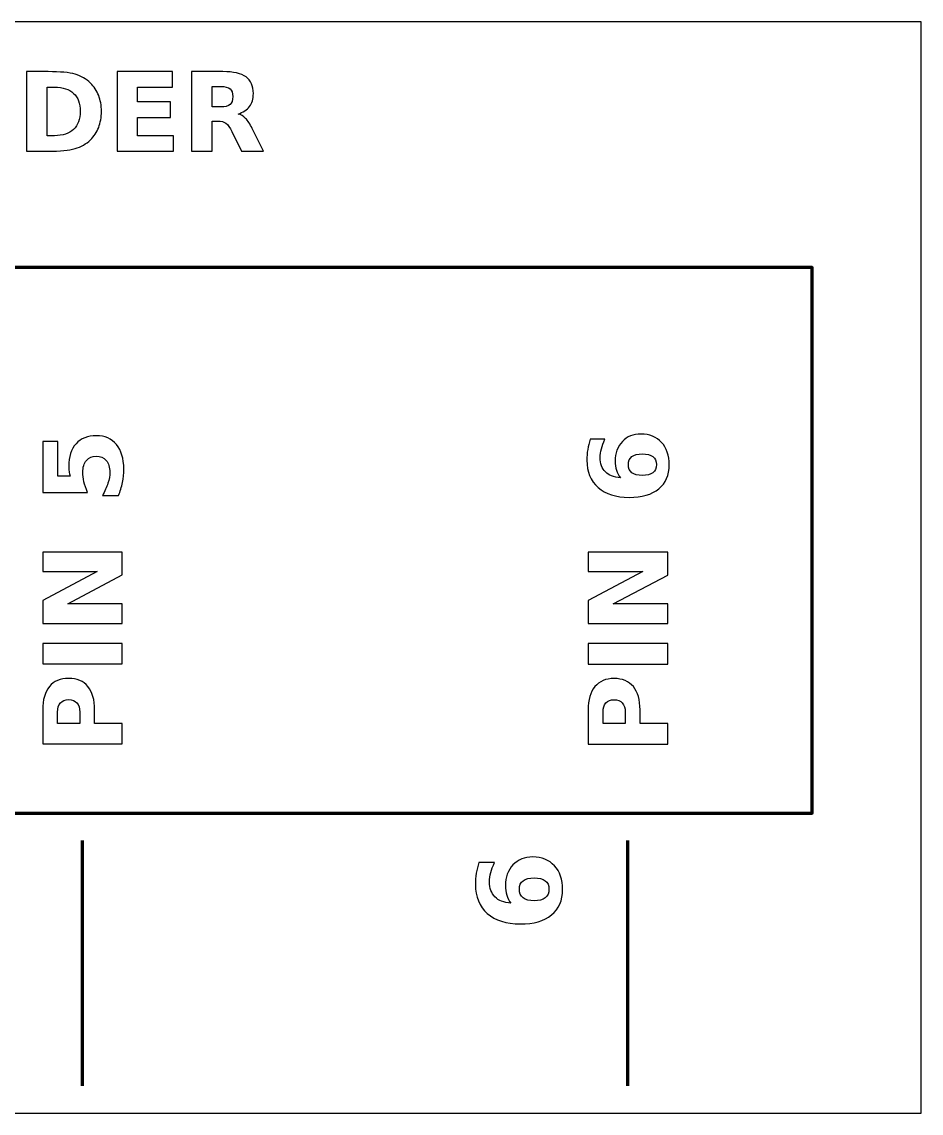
# Model space of a CAD drawing. Header units: centimetres. Extents: x -10.96 to -4.96, y -15.85 to -13.85.
# Drawn here: x -6.611 to -4.963, y -15.85 to -13.85 of the extents above; entities that cross this region are included whole.
import ezdxf

# ---------------------------------------------------------------- set-up
doc = ezdxf.new("R2010")
doc.units = ezdxf.units.CM
doc.header["$MEASUREMENT"] = 0
doc.layers.add('Layer 1', color=7, linetype='Continuous')

msp = doc.modelspace()

# ---------------------------------------------------------------- linework, layer by layer
at = {"layer": 'Layer 1', "color": 7}
msp.add_open_spline([(-10.9625, -13.85), (-10.9625, -13.85), (-4.9625, -13.85), (-4.9625, -13.85), (-4.9625, -13.85), (-4.9625, -13.85), (-4.9625, -15.85), (-4.9625, -15.85), (-4.9625, -15.85), (-4.9625, -15.85), (-10.9625, -15.85), (-10.9625, -15.85), (-10.9625, -15.85), (-10.9625, -15.85), (-10.9625, -13.85), (-10.9625, -13.85)], degree=3, knots=[0, 0, 0, 0, 0.25, 0.25, 0.25, 0.25, 0.5, 0.5, 0.5, 0.5, 0.75, 0.75, 0.75, 0.75, 1, 1, 1, 1], dxfattribs=at)
at = {"layer": 'Layer 1', "color": 250}
for points, knots in [([(-6.60251, -13.94131), (-6.60251, -13.94131), (-6.56285, -13.94131), (-6.56285, -13.94131), (-6.56285, -13.94131), (-6.54071, -13.94131), (-6.52425, -13.94288), (-6.51341, -13.94604), (-6.51341, -13.94604), (-6.50258, -13.94921), (-6.49328, -13.95454), (-6.48551, -13.96211), (-6.48551, -13.96211), (-6.47868, -13.96868), (-6.47361, -13.97628), (-6.47028, -13.98488), (-6.47028, -13.98488), (-6.46698, -13.99344), (-6.46531, -14.00318), (-6.46531, -14.01408), (-6.46531, -14.01408), (-6.46531, -14.02508), (-6.46698, -14.03488), (-6.47028, -14.04351), (-6.47028, -14.04351), (-6.47361, -14.05214), (-6.47868, -14.05974), (-6.48551, -14.06631), (-6.48551, -14.06631), (-6.49335, -14.07388), (-6.50271, -14.07921), (-6.51365, -14.08238), (-6.51365, -14.08238), (-6.52458, -14.08554), (-6.54098, -14.08711), (-6.56285, -14.08711), (-6.56285, -14.08711), (-6.56285, -14.08711), (-6.60251, -14.08711), (-6.60251, -14.08711), (-6.60251, -14.08711), (-6.60251, -14.08711), (-6.60251, -13.94131), (-6.60251, -13.94131)], [0, 0, 0, 0, 0.0909091, 0.0909091, 0.0909091, 0.0909091, 0.1818182, 0.1818182, 0.1818182, 0.1818182, 0.2727273, 0.2727273, 0.2727273, 0.2727273, 0.3636364, 0.3636364, 0.3636364, 0.3636364, 0.4545455, 0.4545455, 0.4545455, 0.4545455, 0.5454545, 0.5454545, 0.5454545, 0.5454545, 0.6363636, 0.6363636, 0.6363636, 0.6363636, 0.7272727, 0.7272727, 0.7272727, 0.7272727, 0.8181818, 0.8181818, 0.8181818, 0.8181818, 0.9090909, 0.9090909, 0.9090909, 0.9090909, 1, 1, 1, 1]), ([(-6.43651, -13.94131), (-6.43651, -13.94131), (-6.33505, -13.94131), (-6.33505, -13.94131), (-6.33505, -13.94131), (-6.33505, -13.94131), (-6.33505, -13.96974), (-6.33505, -13.96974), (-6.33505, -13.96974), (-6.33505, -13.96974), (-6.39891, -13.96974), (-6.39891, -13.96974), (-6.39891, -13.96974), (-6.39891, -13.96974), (-6.39891, -13.99688), (-6.39891, -13.99688), (-6.39891, -13.99688), (-6.39891, -13.99688), (-6.33888, -13.99688), (-6.33888, -13.99688), (-6.33888, -13.99688), (-6.33888, -13.99688), (-6.33888, -14.02531), (-6.33888, -14.02531), (-6.33888, -14.02531), (-6.33888, -14.02531), (-6.39891, -14.02531), (-6.39891, -14.02531), (-6.39891, -14.02531), (-6.39891, -14.02531), (-6.39891, -14.05868), (-6.39891, -14.05868), (-6.39891, -14.05868), (-6.39891, -14.05868), (-6.33291, -14.05868), (-6.33291, -14.05868), (-6.33291, -14.05868), (-6.33291, -14.05868), (-6.33291, -14.08711), (-6.33291, -14.08711), (-6.33291, -14.08711), (-6.33291, -14.08711), (-6.43651, -14.08711), (-6.43651, -14.08711), (-6.43651, -14.08711), (-6.43651, -14.08711), (-6.43651, -13.94131), (-6.43651, -13.94131)], [0, 0, 0, 0, 0.0833333, 0.0833333, 0.0833333, 0.0833333, 0.1666667, 0.1666667, 0.1666667, 0.1666667, 0.25, 0.25, 0.25, 0.25, 0.3333333, 0.3333333, 0.3333333, 0.3333333, 0.4166667, 0.4166667, 0.4166667, 0.4166667, 0.5, 0.5, 0.5, 0.5, 0.5833333, 0.5833333, 0.5833333, 0.5833333, 0.6666667, 0.6666667, 0.6666667, 0.6666667, 0.75, 0.75, 0.75, 0.75, 0.8333333, 0.8333333, 0.8333333, 0.8333333, 0.9166667, 0.9166667, 0.9166667, 0.9166667, 1, 1, 1, 1]), ([(-6.26228, -14.03194), (-6.26228, -14.03194), (-6.26228, -14.08711), (-6.26228, -14.08711), (-6.26228, -14.08711), (-6.26228, -14.08711), (-6.29988, -14.08711), (-6.29988, -14.08711), (-6.29988, -14.08711), (-6.29988, -14.08711), (-6.29988, -13.94131), (-6.29988, -13.94131), (-6.29988, -13.94131), (-6.29988, -13.94131), (-6.24245, -13.94131), (-6.24245, -13.94131), (-6.24245, -13.94131), (-6.22325, -13.94131), (-6.20915, -13.94454), (-6.20022, -13.95098), (-6.20022, -13.95098), (-6.19125, -13.95741), (-6.18678, -13.96761), (-6.18678, -13.98154), (-6.18678, -13.98154), (-6.18678, -13.99118), (-6.18912, -13.99911), (-6.19375, -14.00528), (-6.19375, -14.00528), (-6.19842, -14.01148), (-6.20545, -14.01604), (-6.21482, -14.01894), (-6.21482, -14.01894), (-6.20968, -14.02014), (-6.20505, -14.02278), (-6.20098, -14.02691), (-6.20098, -14.02691), (-6.19692, -14.03104), (-6.19282, -14.03731), (-6.18865, -14.04571), (-6.18865, -14.04571), (-6.18865, -14.04571), (-6.16822, -14.08711), (-6.16822, -14.08711), (-6.16822, -14.08711), (-6.16822, -14.08711), (-6.20828, -14.08711), (-6.20828, -14.08711), (-6.20828, -14.08711), (-6.20828, -14.08711), (-6.22605, -14.05088), (-6.22605, -14.05088), (-6.22605, -14.05088), (-6.22962, -14.04361), (-6.23325, -14.03861), (-6.23695, -14.03594), (-6.23695, -14.03594), (-6.24062, -14.03328), (-6.24552, -14.03194), (-6.25165, -14.03194), (-6.25165, -14.03194), (-6.25165, -14.03194), (-6.26228, -14.03194), (-6.26228, -14.03194)], [0, 0, 0, 0, 0.0625, 0.0625, 0.0625, 0.0625, 0.125, 0.125, 0.125, 0.125, 0.1875, 0.1875, 0.1875, 0.1875, 0.25, 0.25, 0.25, 0.25, 0.3125, 0.3125, 0.3125, 0.3125, 0.375, 0.375, 0.375, 0.375, 0.4375, 0.4375, 0.4375, 0.4375, 0.5, 0.5, 0.5, 0.5, 0.5625, 0.5625, 0.5625, 0.5625, 0.625, 0.625, 0.625, 0.625, 0.6875, 0.6875, 0.6875, 0.6875, 0.75, 0.75, 0.75, 0.75, 0.8125, 0.8125, 0.8125, 0.8125, 0.875, 0.875, 0.875, 0.875, 0.9375, 0.9375, 0.9375, 0.9375, 1, 1, 1, 1]), ([(-6.56491, -13.96974), (-6.56491, -13.96974), (-6.56491, -14.05868), (-6.56491, -14.05868), (-6.56491, -14.05868), (-6.56491, -14.05868), (-6.55145, -14.05868), (-6.55145, -14.05868), (-6.55145, -14.05868), (-6.53608, -14.05868), (-6.52435, -14.05488), (-6.51625, -14.04724), (-6.51625, -14.04724), (-6.50815, -14.03964), (-6.50408, -14.02858), (-6.50408, -14.01408), (-6.50408, -14.01408), (-6.50408, -13.99961), (-6.50811, -13.98861), (-6.51618, -13.98108), (-6.51618, -13.98108), (-6.52425, -13.97351), (-6.53601, -13.96974), (-6.55145, -13.96974), (-6.55145, -13.96974), (-6.55145, -13.96974), (-6.56491, -13.96974), (-6.56491, -13.96974)], [0, 0, 0, 0, 0.1428571, 0.1428571, 0.1428571, 0.1428571, 0.2857143, 0.2857143, 0.2857143, 0.2857143, 0.4285714, 0.4285714, 0.4285714, 0.4285714, 0.5714286, 0.5714286, 0.5714286, 0.5714286, 0.7142857, 0.7142857, 0.7142857, 0.7142857, 0.8571429, 0.8571429, 0.8571429, 0.8571429, 1, 1, 1, 1]), ([(-6.24645, -14.00598), (-6.23858, -14.00598), (-6.23292, -14.00451), (-6.22952, -14.00158), (-6.22952, -14.00158), (-6.22608, -13.99864), (-6.22438, -13.99381), (-6.22438, -13.98711), (-6.22438, -13.98711), (-6.22438, -13.98048), (-6.22608, -13.97571), (-6.22952, -13.97284), (-6.22952, -13.97284), (-6.23292, -13.96998), (-6.23858, -13.96854), (-6.24645, -13.96854), (-6.24645, -13.96854), (-6.24645, -13.96854), (-6.26228, -13.96854), (-6.26228, -13.96854), (-6.26228, -13.96854), (-6.26228, -13.96854), (-6.26228, -14.00598), (-6.26228, -14.00598), (-6.26228, -14.00598), (-6.26228, -14.00598), (-6.24645, -14.00598), (-6.24645, -14.00598)], [0, 0, 0, 0, 0.1428571, 0.1428571, 0.1428571, 0.1428571, 0.2857143, 0.2857143, 0.2857143, 0.2857143, 0.4285714, 0.4285714, 0.4285714, 0.4285714, 0.5714286, 0.5714286, 0.5714286, 0.5714286, 0.7142857, 0.7142857, 0.7142857, 0.7142857, 0.8571429, 0.8571429, 0.8571429, 0.8571429, 1, 1, 1, 1]), ([(-6.5729, -14.7125), (-6.5729, -14.7125), (-6.5729, -14.61903), (-6.5729, -14.61903), (-6.5729, -14.61903), (-6.5729, -14.61903), (-6.54527, -14.61903), (-6.54527, -14.61903), (-6.54527, -14.61903), (-6.54527, -14.61903), (-6.54527, -14.68253), (-6.54527, -14.68253), (-6.54527, -14.68253), (-6.54527, -14.68253), (-6.5227, -14.68253), (-6.5227, -14.68253), (-6.5227, -14.68253), (-6.52347, -14.67967), (-6.52407, -14.6768), (-6.5245, -14.6739), (-6.5245, -14.6739), (-6.52493, -14.671), (-6.52513, -14.66797), (-6.52513, -14.66487), (-6.52513, -14.66487), (-6.52513, -14.64707), (-6.5207, -14.63323), (-6.5118, -14.62333), (-6.5118, -14.62333), (-6.50293, -14.61343), (-6.49053, -14.6085), (-6.47467, -14.6085), (-6.47467, -14.6085), (-6.4589, -14.6085), (-6.44657, -14.6139), (-6.43763, -14.62467), (-6.43763, -14.62467), (-6.42873, -14.63543), (-6.42427, -14.6504), (-6.42427, -14.66953), (-6.42427, -14.66953), (-6.42427, -14.6778), (-6.42507, -14.686), (-6.42667, -14.6941), (-6.42667, -14.6941), (-6.42827, -14.7022), (-6.43067, -14.71027), (-6.43393, -14.71827), (-6.43393, -14.71827), (-6.43393, -14.71827), (-6.46353, -14.71827), (-6.46353, -14.71827), (-6.46353, -14.71827), (-6.45897, -14.71033), (-6.45557, -14.7028), (-6.45327, -14.69567), (-6.45327, -14.69567), (-6.451, -14.68853), (-6.44987, -14.6818), (-6.44987, -14.6755), (-6.44987, -14.6755), (-6.44987, -14.66637), (-6.4521, -14.6592), (-6.45657, -14.65397), (-6.45657, -14.65397), (-6.461, -14.64873), (-6.46703, -14.6461), (-6.47463, -14.6461), (-6.47463, -14.6461), (-6.48233, -14.6461), (-6.48837, -14.64873), (-6.4928, -14.65397), (-6.4928, -14.65397), (-6.49723, -14.6592), (-6.49943, -14.66637), (-6.49943, -14.6755), (-6.49943, -14.6755), (-6.49943, -14.6809), (-6.49873, -14.68667), (-6.49733, -14.69277), (-6.49733, -14.69277), (-6.49593, -14.6989), (-6.49377, -14.70547), (-6.49083, -14.7125), (-6.49083, -14.7125), (-6.49083, -14.7125), (-6.5729, -14.7125), (-6.5729, -14.7125)], [0, 0, 0, 0, 0.0454545, 0.0454545, 0.0454545, 0.0454545, 0.0909091, 0.0909091, 0.0909091, 0.0909091, 0.1363636, 0.1363636, 0.1363636, 0.1363636, 0.1818182, 0.1818182, 0.1818182, 0.1818182, 0.2272727, 0.2272727, 0.2272727, 0.2272727, 0.2727273, 0.2727273, 0.2727273, 0.2727273, 0.3181818, 0.3181818, 0.3181818, 0.3181818, 0.3636364, 0.3636364, 0.3636364, 0.3636364, 0.4090909, 0.4090909, 0.4090909, 0.4090909, 0.4545455, 0.4545455, 0.4545455, 0.4545455, 0.5, 0.5, 0.5, 0.5, 0.5454545, 0.5454545, 0.5454545, 0.5454545, 0.5909091, 0.5909091, 0.5909091, 0.5909091, 0.6363636, 0.6363636, 0.6363636, 0.6363636, 0.6818182, 0.6818182, 0.6818182, 0.6818182, 0.7272727, 0.7272727, 0.7272727, 0.7272727, 0.7727273, 0.7727273, 0.7727273, 0.7727273, 0.8181818, 0.8181818, 0.8181818, 0.8181818, 0.8636364, 0.8636364, 0.8636364, 0.8636364, 0.9090909, 0.9090909, 0.9090909, 0.9090909, 0.9545455, 0.9545455, 0.9545455, 0.9545455, 1, 1, 1, 1]), ([(-5.5692, -14.61505), (-5.5692, -14.61505), (-5.54223, -14.61505), (-5.54223, -14.61505), (-5.54223, -14.61505), (-5.54517, -14.62125), (-5.54733, -14.62705), (-5.54873, -14.63251), (-5.54873, -14.63251), (-5.55013, -14.63798), (-5.55083, -14.64335), (-5.55083, -14.64855), (-5.55083, -14.64855), (-5.55083, -14.65975), (-5.54773, -14.66845), (-5.5415, -14.67471), (-5.5415, -14.67471), (-5.5353, -14.68095), (-5.52607, -14.68461), (-5.51383, -14.68565), (-5.51383, -14.68565), (-5.517, -14.68135), (-5.5194, -14.67668), (-5.521, -14.67168), (-5.521, -14.67168), (-5.5226, -14.66668), (-5.5234, -14.66121), (-5.5234, -14.65528), (-5.5234, -14.65528), (-5.5234, -14.64038), (-5.51903, -14.62835), (-5.5103, -14.61921), (-5.5103, -14.61921), (-5.5016, -14.61005), (-5.49017, -14.60548), (-5.47603, -14.60548), (-5.47603, -14.60548), (-5.4604, -14.60548), (-5.4479, -14.61058), (-5.43847, -14.62081), (-5.43847, -14.62081), (-5.42907, -14.63101), (-5.42437, -14.64475), (-5.42437, -14.66191), (-5.42437, -14.66191), (-5.42437, -14.68085), (-5.43077, -14.69551), (-5.44357, -14.70591), (-5.44357, -14.70591), (-5.45633, -14.71628), (-5.4745, -14.72148), (-5.498, -14.72148), (-5.498, -14.72148), (-5.52207, -14.72148), (-5.541, -14.71541), (-5.55477, -14.70328), (-5.55477, -14.70328), (-5.56853, -14.69111), (-5.57543, -14.67448), (-5.57543, -14.65331), (-5.57543, -14.65331), (-5.57543, -14.64661), (-5.5749, -14.64011), (-5.57387, -14.63378), (-5.57387, -14.63378), (-5.57283, -14.62748), (-5.57127, -14.62125), (-5.5692, -14.61505)], [0, 0, 0, 0, 0.0588235, 0.0588235, 0.0588235, 0.0588235, 0.1176471, 0.1176471, 0.1176471, 0.1176471, 0.1764706, 0.1764706, 0.1764706, 0.1764706, 0.2352941, 0.2352941, 0.2352941, 0.2352941, 0.2941176, 0.2941176, 0.2941176, 0.2941176, 0.3529412, 0.3529412, 0.3529412, 0.3529412, 0.4117647, 0.4117647, 0.4117647, 0.4117647, 0.4705882, 0.4705882, 0.4705882, 0.4705882, 0.5294118, 0.5294118, 0.5294118, 0.5294118, 0.5882353, 0.5882353, 0.5882353, 0.5882353, 0.6470588, 0.6470588, 0.6470588, 0.6470588, 0.7058824, 0.7058824, 0.7058824, 0.7058824, 0.7647059, 0.7647059, 0.7647059, 0.7647059, 0.8235294, 0.8235294, 0.8235294, 0.8235294, 0.8823529, 0.8823529, 0.8823529, 0.8823529, 0.9411765, 0.9411765, 0.9411765, 0.9411765, 1, 1, 1, 1]), ([(-5.49917, -14.66151), (-5.49917, -14.66811), (-5.49703, -14.67305), (-5.49277, -14.67631), (-5.49277, -14.67631), (-5.4885, -14.67961), (-5.4821, -14.68125), (-5.47357, -14.68125), (-5.47357, -14.68125), (-5.46507, -14.68125), (-5.45867, -14.67961), (-5.4544, -14.67631), (-5.4544, -14.67631), (-5.45013, -14.67305), (-5.448, -14.66811), (-5.448, -14.66151), (-5.448, -14.66151), (-5.448, -14.65488), (-5.45013, -14.64991), (-5.4544, -14.64665), (-5.4544, -14.64665), (-5.45867, -14.64335), (-5.46507, -14.64171), (-5.47357, -14.64171), (-5.47357, -14.64171), (-5.4821, -14.64171), (-5.4885, -14.64335), (-5.49277, -14.64665), (-5.49277, -14.64665), (-5.49703, -14.64991), (-5.49917, -14.65488), (-5.49917, -14.66151)], [0, 0, 0, 0, 0.125, 0.125, 0.125, 0.125, 0.25, 0.25, 0.25, 0.25, 0.375, 0.375, 0.375, 0.375, 0.5, 0.5, 0.5, 0.5, 0.625, 0.625, 0.625, 0.625, 0.75, 0.75, 0.75, 0.75, 0.875, 0.875, 0.875, 0.875, 1, 1, 1, 1]), ([(-6.5729, -14.95233), (-6.5729, -14.95233), (-6.5729, -14.91033), (-6.5729, -14.91033), (-6.5729, -14.91033), (-6.5729, -14.91033), (-6.4729, -14.8573), (-6.4729, -14.8573), (-6.4729, -14.8573), (-6.4729, -14.8573), (-6.5729, -14.8573), (-6.5729, -14.8573), (-6.5729, -14.8573), (-6.5729, -14.8573), (-6.5729, -14.82167), (-6.5729, -14.82167), (-6.5729, -14.82167), (-6.5729, -14.82167), (-6.4271, -14.82167), (-6.4271, -14.82167), (-6.4271, -14.82167), (-6.4271, -14.82167), (-6.4271, -14.86367), (-6.4271, -14.86367), (-6.4271, -14.86367), (-6.4271, -14.86367), (-6.5271, -14.9167), (-6.5271, -14.9167), (-6.5271, -14.9167), (-6.5271, -14.9167), (-6.4271, -14.9167), (-6.4271, -14.9167), (-6.4271, -14.9167), (-6.4271, -14.9167), (-6.4271, -14.95233), (-6.4271, -14.95233), (-6.4271, -14.95233), (-6.4271, -14.95233), (-6.5729, -14.95233), (-6.5729, -14.95233)], [0, 0, 0, 0, 0.1, 0.1, 0.1, 0.1, 0.2, 0.2, 0.2, 0.2, 0.3, 0.3, 0.3, 0.3, 0.4, 0.4, 0.4, 0.4, 0.5, 0.5, 0.5, 0.5, 0.6, 0.6, 0.6, 0.6, 0.7, 0.7, 0.7, 0.7, 0.8, 0.8, 0.8, 0.8, 0.9, 0.9, 0.9, 0.9, 1, 1, 1, 1]), ([(-5.573, -14.95251), (-5.573, -14.95251), (-5.573, -14.91051), (-5.573, -14.91051), (-5.573, -14.91051), (-5.573, -14.91051), (-5.473, -14.85748), (-5.473, -14.85748), (-5.473, -14.85748), (-5.473, -14.85748), (-5.573, -14.85748), (-5.573, -14.85748), (-5.573, -14.85748), (-5.573, -14.85748), (-5.573, -14.82185), (-5.573, -14.82185), (-5.573, -14.82185), (-5.573, -14.82185), (-5.4272, -14.82185), (-5.4272, -14.82185), (-5.4272, -14.82185), (-5.4272, -14.82185), (-5.4272, -14.86385), (-5.4272, -14.86385), (-5.4272, -14.86385), (-5.4272, -14.86385), (-5.5272, -14.91688), (-5.5272, -14.91688), (-5.5272, -14.91688), (-5.5272, -14.91688), (-5.4272, -14.91688), (-5.4272, -14.91688), (-5.4272, -14.91688), (-5.4272, -14.91688), (-5.4272, -14.95251), (-5.4272, -14.95251), (-5.4272, -14.95251), (-5.4272, -14.95251), (-5.573, -14.95251), (-5.573, -14.95251)], [0, 0, 0, 0, 0.1, 0.1, 0.1, 0.1, 0.2, 0.2, 0.2, 0.2, 0.3, 0.3, 0.3, 0.3, 0.4, 0.4, 0.4, 0.4, 0.5, 0.5, 0.5, 0.5, 0.6, 0.6, 0.6, 0.6, 0.7, 0.7, 0.7, 0.7, 0.8, 0.8, 0.8, 0.8, 0.9, 0.9, 0.9, 0.9, 1, 1, 1, 1]), ([(-6.5729, -15.02673), (-6.5729, -15.02673), (-6.5729, -14.98913), (-6.5729, -14.98913), (-6.5729, -14.98913), (-6.5729, -14.98913), (-6.4271, -14.98913), (-6.4271, -14.98913), (-6.4271, -14.98913), (-6.4271, -14.98913), (-6.4271, -15.02673), (-6.4271, -15.02673), (-6.4271, -15.02673), (-6.4271, -15.02673), (-6.5729, -15.02673), (-6.5729, -15.02673)], [0, 0, 0, 0, 0.25, 0.25, 0.25, 0.25, 0.5, 0.5, 0.5, 0.5, 0.75, 0.75, 0.75, 0.75, 1, 1, 1, 1]), ([(-5.573, -15.02691), (-5.573, -15.02691), (-5.573, -14.98931), (-5.573, -14.98931), (-5.573, -14.98931), (-5.573, -14.98931), (-5.4272, -14.98931), (-5.4272, -14.98931), (-5.4272, -14.98931), (-5.4272, -14.98931), (-5.4272, -15.02691), (-5.4272, -15.02691), (-5.4272, -15.02691), (-5.4272, -15.02691), (-5.573, -15.02691), (-5.573, -15.02691)], [0, 0, 0, 0, 0.25, 0.25, 0.25, 0.25, 0.5, 0.5, 0.5, 0.5, 0.75, 0.75, 0.75, 0.75, 1, 1, 1, 1]), ([(-6.5729, -15.1733), (-6.5729, -15.1733), (-6.5729, -15.1109), (-6.5729, -15.1109), (-6.5729, -15.1109), (-6.5729, -15.09234), (-6.56877, -15.0781), (-6.56053, -15.06817), (-6.56053, -15.06817), (-6.5523, -15.05824), (-6.54057, -15.05327), (-6.52533, -15.05327), (-6.52533, -15.05327), (-6.51007, -15.05327), (-6.4983, -15.05824), (-6.49007, -15.06817), (-6.49007, -15.06817), (-6.48183, -15.0781), (-6.4777, -15.09234), (-6.4777, -15.1109), (-6.4777, -15.1109), (-6.4777, -15.1109), (-6.4777, -15.1357), (-6.4777, -15.1357), (-6.4777, -15.1357), (-6.4777, -15.1357), (-6.4271, -15.1357), (-6.4271, -15.1357), (-6.4271, -15.1357), (-6.4271, -15.1357), (-6.4271, -15.1733), (-6.4271, -15.1733), (-6.4271, -15.1733), (-6.4271, -15.1733), (-6.5729, -15.1733), (-6.5729, -15.1733)], [0, 0, 0, 0, 0.1111111, 0.1111111, 0.1111111, 0.1111111, 0.2222222, 0.2222222, 0.2222222, 0.2222222, 0.3333333, 0.3333333, 0.3333333, 0.3333333, 0.4444444, 0.4444444, 0.4444444, 0.4444444, 0.5555556, 0.5555556, 0.5555556, 0.5555556, 0.6666667, 0.6666667, 0.6666667, 0.6666667, 0.7777778, 0.7777778, 0.7777778, 0.7777778, 0.8888889, 0.8888889, 0.8888889, 0.8888889, 1, 1, 1, 1]), ([(-5.573, -15.17348), (-5.573, -15.17348), (-5.573, -15.11108), (-5.573, -15.11108), (-5.573, -15.11108), (-5.573, -15.09252), (-5.56887, -15.07828), (-5.56063, -15.06835), (-5.56063, -15.06835), (-5.5524, -15.05842), (-5.54067, -15.05345), (-5.52543, -15.05345), (-5.52543, -15.05345), (-5.51017, -15.05345), (-5.4984, -15.05842), (-5.49017, -15.06835), (-5.49017, -15.06835), (-5.48193, -15.07828), (-5.4778, -15.09252), (-5.4778, -15.11108), (-5.4778, -15.11108), (-5.4778, -15.11108), (-5.4778, -15.13588), (-5.4778, -15.13588), (-5.4778, -15.13588), (-5.4778, -15.13588), (-5.4272, -15.13588), (-5.4272, -15.13588), (-5.4272, -15.13588), (-5.4272, -15.13588), (-5.4272, -15.17348), (-5.4272, -15.17348), (-5.4272, -15.17348), (-5.4272, -15.17348), (-5.573, -15.17348), (-5.573, -15.17348)], [0, 0, 0, 0, 0.1111111, 0.1111111, 0.1111111, 0.1111111, 0.2222222, 0.2222222, 0.2222222, 0.2222222, 0.3333333, 0.3333333, 0.3333333, 0.3333333, 0.4444444, 0.4444444, 0.4444444, 0.4444444, 0.5555556, 0.5555556, 0.5555556, 0.5555556, 0.6666667, 0.6666667, 0.6666667, 0.6666667, 0.7777778, 0.7777778, 0.7777778, 0.7777778, 0.8888889, 0.8888889, 0.8888889, 0.8888889, 1, 1, 1, 1]), ([(-6.54567, -15.1357), (-6.54567, -15.1357), (-6.50493, -15.1357), (-6.50493, -15.1357), (-6.50493, -15.1357), (-6.50493, -15.1357), (-6.50493, -15.1149), (-6.50493, -15.1149), (-6.50493, -15.1149), (-6.50493, -15.1076), (-6.5067, -15.10197), (-6.51027, -15.098), (-6.51027, -15.098), (-6.5138, -15.09404), (-6.51883, -15.09204), (-6.52533, -15.09204), (-6.52533, -15.09204), (-6.53187, -15.09204), (-6.53687, -15.09404), (-6.5404, -15.098), (-6.5404, -15.098), (-6.5439, -15.10197), (-6.54567, -15.1076), (-6.54567, -15.1149), (-6.54567, -15.1149), (-6.54567, -15.1149), (-6.54567, -15.1357), (-6.54567, -15.1357)], [0, 0, 0, 0, 0.1428571, 0.1428571, 0.1428571, 0.1428571, 0.2857143, 0.2857143, 0.2857143, 0.2857143, 0.4285714, 0.4285714, 0.4285714, 0.4285714, 0.5714286, 0.5714286, 0.5714286, 0.5714286, 0.7142857, 0.7142857, 0.7142857, 0.7142857, 0.8571429, 0.8571429, 0.8571429, 0.8571429, 1, 1, 1, 1]), ([(-5.54577, -15.13588), (-5.54577, -15.13588), (-5.50503, -15.13588), (-5.50503, -15.13588), (-5.50503, -15.13588), (-5.50503, -15.13588), (-5.50503, -15.11508), (-5.50503, -15.11508), (-5.50503, -15.11508), (-5.50503, -15.10778), (-5.5068, -15.10215), (-5.51037, -15.09818), (-5.51037, -15.09818), (-5.5139, -15.09422), (-5.51893, -15.09222), (-5.52543, -15.09222), (-5.52543, -15.09222), (-5.53197, -15.09222), (-5.53697, -15.09422), (-5.5405, -15.09818), (-5.5405, -15.09818), (-5.544, -15.10215), (-5.54577, -15.10778), (-5.54577, -15.11508), (-5.54577, -15.11508), (-5.54577, -15.11508), (-5.54577, -15.13588), (-5.54577, -15.13588)], [0, 0, 0, 0, 0.1428571, 0.1428571, 0.1428571, 0.1428571, 0.2857143, 0.2857143, 0.2857143, 0.2857143, 0.4285714, 0.4285714, 0.4285714, 0.4285714, 0.5714286, 0.5714286, 0.5714286, 0.5714286, 0.7142857, 0.7142857, 0.7142857, 0.7142857, 0.8571429, 0.8571429, 0.8571429, 0.8571429, 1, 1, 1, 1]), ([(-5.77315, -15.39058), (-5.77315, -15.39058), (-5.74461, -15.39058), (-5.74461, -15.39058), (-5.74461, -15.39058), (-5.74771, -15.39714), (-5.75, -15.40328), (-5.75148, -15.40907), (-5.75148, -15.40907), (-5.75297, -15.41485), (-5.75371, -15.42053), (-5.75371, -15.42604), (-5.75371, -15.42604), (-5.75371, -15.43789), (-5.75043, -15.4471), (-5.74383, -15.45373), (-5.74383, -15.45373), (-5.73727, -15.46033), (-5.7275, -15.46421), (-5.71455, -15.4653), (-5.71455, -15.4653), (-5.7179, -15.46075), (-5.72044, -15.45581), (-5.72213, -15.45052), (-5.72213, -15.45052), (-5.72383, -15.44523), (-5.72467, -15.43944), (-5.72467, -15.43316), (-5.72467, -15.43316), (-5.72467, -15.41739), (-5.72005, -15.40466), (-5.71081, -15.39499), (-5.71081, -15.39499), (-5.7016, -15.38529), (-5.6895, -15.38046), (-5.67454, -15.38046), (-5.67454, -15.38046), (-5.658, -15.38046), (-5.64477, -15.38586), (-5.63478, -15.39669), (-5.63478, -15.39669), (-5.62484, -15.40748), (-5.61986, -15.42202), (-5.61986, -15.44018), (-5.61986, -15.44018), (-5.61986, -15.46022), (-5.62663, -15.47574), (-5.64018, -15.48675), (-5.64018, -15.48675), (-5.65369, -15.49772), (-5.67292, -15.50323), (-5.69779, -15.50323), (-5.69779, -15.50323), (-5.72326, -15.50323), (-5.7433, -15.49681), (-5.75787, -15.48396), (-5.75787, -15.48396), (-5.77244, -15.47109), (-5.77974, -15.45348), (-5.77974, -15.43108), (-5.77974, -15.43108), (-5.77974, -15.42399), (-5.77918, -15.41711), (-5.77808, -15.41041), (-5.77808, -15.41041), (-5.77699, -15.40374), (-5.77533, -15.39714), (-5.77315, -15.39058)], [0, 0, 0, 0, 0.0588235, 0.0588235, 0.0588235, 0.0588235, 0.1176471, 0.1176471, 0.1176471, 0.1176471, 0.1764706, 0.1764706, 0.1764706, 0.1764706, 0.2352941, 0.2352941, 0.2352941, 0.2352941, 0.2941176, 0.2941176, 0.2941176, 0.2941176, 0.3529412, 0.3529412, 0.3529412, 0.3529412, 0.4117647, 0.4117647, 0.4117647, 0.4117647, 0.4705882, 0.4705882, 0.4705882, 0.4705882, 0.5294118, 0.5294118, 0.5294118, 0.5294118, 0.5882353, 0.5882353, 0.5882353, 0.5882353, 0.6470588, 0.6470588, 0.6470588, 0.6470588, 0.7058824, 0.7058824, 0.7058824, 0.7058824, 0.7647059, 0.7647059, 0.7647059, 0.7647059, 0.8235294, 0.8235294, 0.8235294, 0.8235294, 0.8823529, 0.8823529, 0.8823529, 0.8823529, 0.9411765, 0.9411765, 0.9411765, 0.9411765, 1, 1, 1, 1]), ([(-5.69903, -15.43976), (-5.69903, -15.44675), (-5.69677, -15.45197), (-5.69225, -15.45542), (-5.69225, -15.45542), (-5.68774, -15.45892), (-5.68096, -15.46065), (-5.67193, -15.46065), (-5.67193, -15.46065), (-5.66294, -15.46065), (-5.65616, -15.45892), (-5.65165, -15.45542), (-5.65165, -15.45542), (-5.64713, -15.45197), (-5.64487, -15.44675), (-5.64487, -15.43976), (-5.64487, -15.43976), (-5.64487, -15.43274), (-5.64713, -15.42748), (-5.65165, -15.42403), (-5.65165, -15.42403), (-5.65616, -15.42053), (-5.66294, -15.41881), (-5.67193, -15.41881), (-5.67193, -15.41881), (-5.68096, -15.41881), (-5.68774, -15.42053), (-5.69225, -15.42403), (-5.69225, -15.42403), (-5.69677, -15.42748), (-5.69903, -15.43274), (-5.69903, -15.43976)], [0, 0, 0, 0, 0.125, 0.125, 0.125, 0.125, 0.25, 0.25, 0.25, 0.25, 0.375, 0.375, 0.375, 0.375, 0.5, 0.5, 0.5, 0.5, 0.625, 0.625, 0.625, 0.625, 0.75, 0.75, 0.75, 0.75, 0.875, 0.875, 0.875, 0.875, 1, 1, 1, 1])]:
    msp.add_open_spline(points, degree=3, knots=knots, dxfattribs=at)
at = {"layer": 'Layer 1', "color": 250, "lineweight": 100}
msp.add_open_spline([(-10.76251, -15.3), (-10.76251, -15.3), (-10.76251, -14.3), (-10.76251, -14.3), (-10.76251, -14.3), (-10.76251, -14.3), (-5.16251, -14.3), (-5.16251, -14.3), (-5.16251, -14.3), (-5.16251, -14.3), (-5.16251, -15.3), (-5.16251, -15.3), (-5.16251, -15.3), (-5.16251, -15.3), (-10.76251, -15.3), (-10.76251, -15.3)], degree=3, knots=[0, 0, 0, 0, 0.25, 0.25, 0.25, 0.25, 0.5, 0.5, 0.5, 0.5, 0.75, 0.75, 0.75, 0.75, 1, 1, 1, 1], dxfattribs=at)
at = {"layer": 'Layer 1', "color": 250, "lineweight": 106}
for points in [[(-6.5, -15.8), (-6.5, -15.8), (-6.50002, -15.35001), (-6.50002, -15.35001)], [(-5.5, -15.8), (-5.5, -15.8), (-5.50002, -15.35001), (-5.50002, -15.35001)]]:
    msp.add_open_spline(points, degree=3, dxfattribs=at)

doc.saveas('drawing.dxf')
